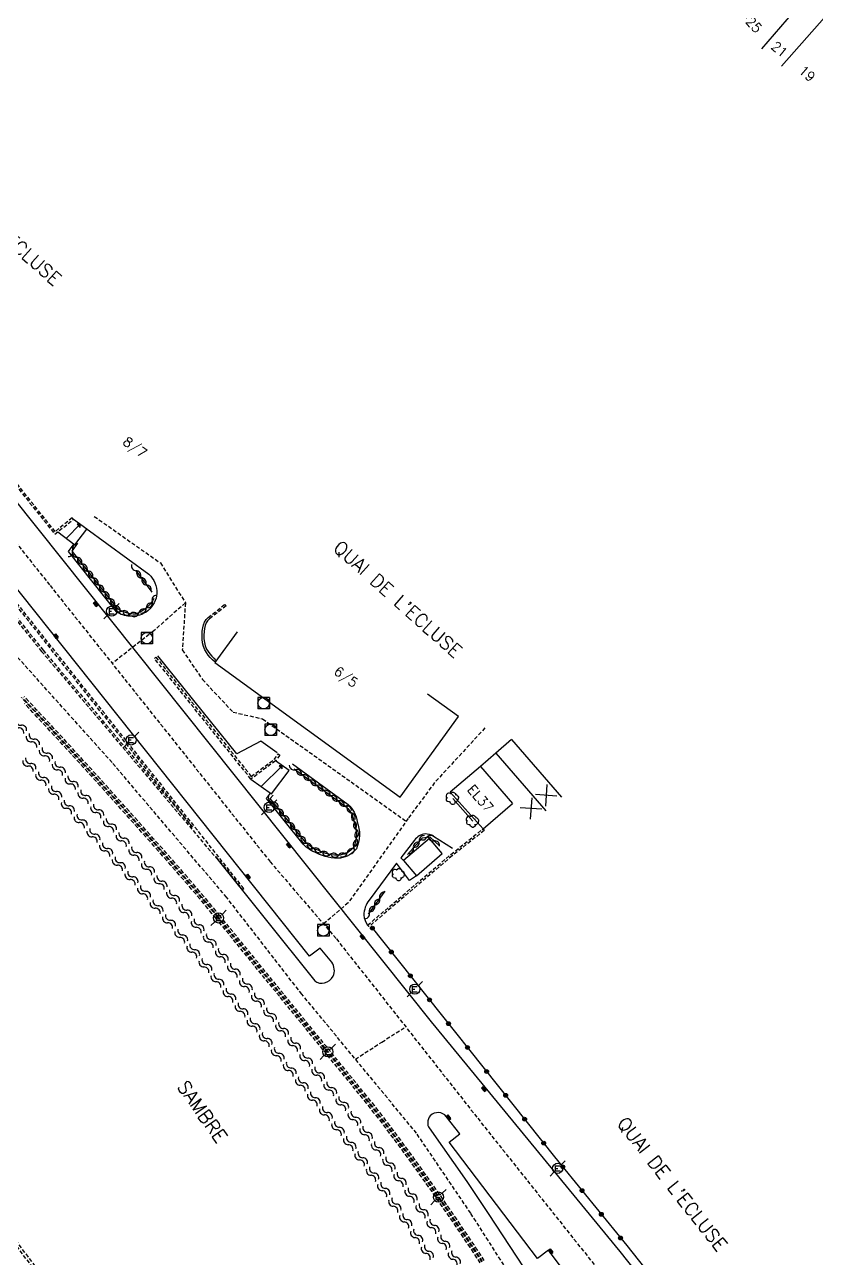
# Model space of a CAD drawing. Header units: millimetres. Extents: x 183999 to 185000, y 128000 to 129001.
# Drawn here: x 184315.8 to 184419.5, y 128696.5 to 128858.1 of the extents above; entities that cross this region are included whole.
import ezdxf
from ezdxf.enums import TextEntityAlignment as Align

# ---------------------------------------------------------------- set-up
doc = ezdxf.new("R2010")
doc.units = ezdxf.units.MM
doc.linetypes.add('DASHED', pattern=[0.75, 0.5, -0.25])
doc.layers.get('0').update_dxf_attribs({"linetype": 'CONTINUOUS'})
for name, color, linetype in [('W0001', 6, 'DASHED'), ('W0008', 7, 'CONTINUOUS'), ('W0100', 7, 'CONTINUOUS'), ('W0112', 1, 'DASHED'), ('W0300', 7, 'CONTINUOUS'), ('W0302', 3, 'CONTINUOUS'), ('W0310', 3, 'CONTINUOUS'), ('W0322', 7, 'CONTINUOUS'), ('W0400', 7, 'CONTINUOUS'), ('W0420', 7, 'CONTINUOUS'), ('W0471', 7, 'CONTINUOUS'), ('W0500', 5, 'DASHED'), ('W0984', 7, 'CONTINUOUS'), ('W0989', 7, 'CONTINUOUS'), ('W0991', 7, 'CONTINUOUS'), ('W1102', 7, 'CONTINUOUS')]:
    doc.layers.add(name, color=color, linetype=linetype)
doc.styles.get("Standard").update_dxf_attribs({"font": 'romans.shx', "width": 0.85})

# ---------------------------------------------------------------- blocks, each defined once
blk = doc.blocks.new('T300')
for p, q in [((-0.8, 0.51), (-0.86, 0.34)), ((-0.86, 0.34), (-0.86, 0.17)), ((-0.86, 0.17), (-0.74, 0.06)), ((-0.69, 0.63), (-0.8, 0.51)), ((-0.8, -0.06), (-0.74, 0.06)), ((-0.74, 0.06), (-0.69, 0.11)), ((-0.57, 0.69), (-0.69, 0.63)), ((-0.46, 0.69), (-0.57, 0.69)), ((-0.29, 0.63), (-0.46, 0.69)), ((-0.29, 0.63), (-0.17, 0.74)), ((-0.23, 0.57), (-0.29, 0.63)), ((-0.17, 0.74), (-0.06, 0.8)), ((-0.06, 0.8), (0.06, 0.8)), ((0.06, 0.8), (0.23, 0.74)), ((0.23, 0.74), (0.34, 0.63)), ((0.34, 0.63), (0.4, 0.51)), ((0.46, 0.46), (0.34, 0.46)), ((0.4, 0.51), (0.4, 0.46)), ((0.57, 0.4), (0.46, 0.46)), ((0.57, 0.4), (0.69, 0.29)), ((0.69, 0.29), (0.74, 0.17)), ((0.74, 0.06), (0.69, -0.17)), ((0.74, 0.17), (0.74, 0.06)), ((-0.8, -0.17), (-0.8, -0.06)), ((-0.8, -0.23), (-0.8, -0.17)), ((-0.74, -0.34), (-0.8, -0.23)), ((-0.69, -0.4), (-0.74, -0.34)), ((-0.51, -0.46), (-0.69, -0.4)), ((-0.4, -0.46), (-0.51, -0.46)), ((-0.4, -0.46), (-0.34, -0.46)), ((-0.34, -0.46), (-0.34, -0.4)), ((-0.34, -0.51), (-0.34, -0.46)), ((-0.29, -0.63), (-0.34, -0.51)), ((-0.17, -0.74), (-0.29, -0.63)), ((-0.06, -0.8), (-0.17, -0.74)), ((0.06, -0.8), (-0.06, -0.8)), ((0.17, -0.74), (0.06, -0.8)), ((0.23, -0.69), (0.17, -0.74)), ((0.29, -0.46), (0.23, -0.46)), ((0.29, -0.63), (0.23, -0.69)), ((0.46, -0.4), (0.29, -0.46)), ((0.34, -0.51), (0.29, -0.63)), ((0.34, -0.51), (0.34, -0.46)), ((0.57, -0.34), (0.46, -0.4)), ((0.63, -0.29), (0.57, -0.34)), ((0.69, -0.17), (0.63, -0.29))]:
    blk.add_line(p, q)
blk = doc.blocks.new('T400')
for p, q in [((-0.15, 0.3), (0.15, 0.3)), ((-0.15, -0.25), (-0.15, 0.3)), ((-0.15, 0.15), (0.15, 0.15)), ((-0.15, 0), (0.15, 0)), ((0.15, 0.3), (0.15, -0.25)), ((-0.15, -0.15), (0.15, -0.15)), ((-0.15, -0.25), (-0.15, -0.3)), ((-0.15, -0.3), (0.15, -0.3)), ((0.15, -0.3), (0.15, -0.25))]:
    blk.add_line(p, q)
blk = doc.blocks.new('T471')
for p, q in [((-0.333334, 0.333334), (-0.333334, -0.333334)), ((-0.333334, 0.333334), (0.333334, 0.333334)), ((-0.333334, 0), (0, 0)), ((0.500001, 0.500001), (1.000002, 1.000002)), ((-0.500001, -0.500001), (-1.000002, -1.000002)), ((-0.333334, -0.333334), (0.333334, -0.333334))]:
    blk.add_line(p, q)
blk.add_ellipse((0, 0), major_axis=(0.471405, 0.471405), ratio=1, start_param=5.4977871438, end_param=11.780972451)
blk = doc.blocks.new('T420')
for p, q in [((0.75, 0.75), (-0.75, 0.75)), ((-0.75, 0.75), (-0.75, -0.75)), ((0.75, 0.75), (0.75, -0.75)), ((0.75, -0.75), (-0.75, -0.75))]:
    blk.add_line(p, q)
blk.add_ellipse((0, 0), major_axis=(-0.53, 0.53), ratio=1, start_param=3.926991, end_param=10.210176)
blk = doc.blocks.new('t310o')
at = {"color": 0, "linetype": 'Continuous'}
for centre, start, end in [((-0.5, 0.38), 216.8699, 323.1304), ((0.5, -0.37), 36.8699, 143.1303)]:
    blk.add_arc(centre, 0.625, start, end, dxfattribs=at)
blk = doc.blocks.new('t322o')
at = {"color": 0, "linetype": 'Continuous'}
for radius in [0.25, 0.15]:
    blk.add_circle((0, 0), radius, dxfattribs=at)
blk = doc.blocks.new('t991o')
at = {"color": 0, "linetype": 'Continuous'}
for p, q in [((-1, 1), (1, -1)), ((-1, -1), (1, 1))]:
    blk.add_line(p, q, dxfattribs=at)
blk = doc.blocks.new('t500o')
at = {"color": 0, "linetype": 'Continuous'}
for centre, start, end in [((-0.5, 0.625), 216.8699, 323.1301), ((0.5, -0.125), 36.8699, 143.1301), ((0.5, -0.625), 36.8699, 143.1301), ((-0.5, 0.125), 216.8699, 323.1301)]:
    blk.add_arc(centre, 0.625, start, end, dxfattribs=at)

msp = doc.modelspace()

# ---------------------------------------------------------------- linework, layer by layer
at = {"layer": 'W0001'}
for points in [[(184235.94, 128859.93), (184245, 128854.8), (184258.01, 128845.92), (184268.85, 128838.56), (184276.21, 128831.84), (184284.45, 128824.04), (184291.39, 128817.76), (184297.67, 128811.04), (184305.69, 128801.51), (184319.13, 128784.62), (184347.96, 128748.44), (184356.64, 128738.34), (184375.15, 128714.84), (184400.56, 128682.94), (184420.78, 128656.94), (184439.09, 128633.04), (184452.79, 128609.54), (184469.1, 128582.44), (184483.21, 128559.94), (184486.48, 128554.71)], [(184391.01, 128675.86), (184385.61, 128684.92), (184380.99, 128691.84), (184374.24, 128702.41), (184367.14, 128712.88), (184352.12, 128731.08), (184342.26, 128743.78), (184327.25, 128761.44), (184307.8, 128783.1), (184294.21, 128797.84), (184284.71, 128807.52), (184274.4, 128816.3), (184260.55, 128827.22), (184249.27, 128835.39), (184238.16, 128843.11), (184230.86, 128847.36)], [(184324.93, 128793.66), (184333.6, 128787.57), (184336.86, 128782.34), (184336.46, 128776.17), (184339.1, 128772.3), (184343.11, 128768.03), (184346.98, 128767.15), (184365.79, 128753.75)], [(184336.86, 128782.34), (184332.72, 128778.68), (184327.27, 128774.4)], [(184376.11, 128765.96), (184369.51, 128758.8), (184366.05, 128754.12), (184358.18, 128743.06), (184354.96, 128740.3)], [(184359.13, 128722.59), (184362.59, 128724.82), (184365.72, 128726.82)]]:
    msp.add_lwpolyline(points, dxfattribs=at)
msp.add_lwpolyline([(184304.71, 128699.7, -0.005234), (184316.16, 128684.35), (184326.82, 128668.89, -0.027742), (184334.09, 128657.07), (184343.25, 128641.82), (184351.46, 128628.02), (184358.72, 128615.82), (184364.44, 128606.18), (184378.15, 128583.22), (184386.49, 128569.15), (184400.8, 128544.98, -0.110427), (184408.38, 128521.72, -0.049757), (184408.36, 128516.23, 1.338155)], format="xyb", dxfattribs=at)
at = {"layer": 'W0008', "flags": 128}
for points in [[(184277.12, 128860.81), (184271.49, 128848.46, 0.0985), (184271.27, 128843.26, 0.087), (184275.27, 128837.43), (184279.88, 128833.52, -0.0004), (184284.32, 128829.41, -0.014), (184294.47, 128819.61, -0.0174), (184302.53, 128810.59, -0.0041), (184307.66, 128804.33), (184369.07, 128727.46), (184393.76, 128697.41), (184395.97, 128694.64), (184425.19, 128657.15)], [(184340.79, 128749.06), (184353.8, 128732.84, 0.2807), (184355.1, 128732.6, 0.2195), (184356.21, 128733.43, 0.2705), (184356.03, 128735.27), (184354.53, 128737.14), (184353.11, 128736.06), (184319.18, 128778.68), (184303.43, 128798.43, 0.0121), (184295.06, 128808.58, 0.0264), (184266.25, 128835.72), (184258.37, 128841.52, 0.0062), (184248.52, 128848.28, 0.0171), (184238.42, 128854.53), (184234.29, 128856.88)], [(184323.82, 128792.14), (184332.08, 128786.11, -0.201514), (184333.13, 128783.58, -0.420254), (184329.55, 128780.6, -0.142), (184327.85, 128781.16), (184321.56, 128789.07), (184322.29, 128790.06)], [(184350.88, 128761.28), (184358.19, 128755.95, -0.1774), (184359.36, 128753.66, -0.201), (184359.26, 128750.15, -0.1966), (184357.19, 128748.92, -0.1445), (184354.07, 128749.58, -0.1205), (184352.3, 128750.73), (184347.48, 128756.72), (184348.03, 128757.41)], [(184371.87, 128750.18), (184369.35, 128751.76, 0.1491), (184368.27, 128752.09, 0.2089), (184366.89, 128751.26), (184365.1, 128748.94), (184365.44, 128748.6)], [(184367.14, 128746.61), (184366.24, 128746), (184364.52, 128748.23), (184360.93, 128743.42, 0.1484), (184360.22, 128741.45, 0.1008), (184360.74, 128740.13)]]:
    msp.add_lwpolyline(points, format="xyb", dxfattribs=at)
msp.add_lwpolyline([(184348.9, 128762.72), (184346.75, 128764.24), (184343.62, 128762.57), (184333.26, 128775.4)], dxfattribs=at)
msp.add_lwpolyline([(184383.05, 128692.47, 0.1329), (184384.5, 128691.64, 0.2414), (184386.14, 128692.28, 0.1622), (184386.36, 128695.01), (184384.43, 128697.56), (184383, 128696.47), (184371.4, 128711.72), (184372.81, 128712.82), (184371.04, 128715.09, 0.2131), (184370.04, 128715.58, 0.2193), (184368.94, 128715.17, 0.1734), (184368.61, 128714.28, 0.1657), (184368.78, 128713.57), (184373.74, 128706.58), (184376.54, 128702.38)], format="xyb", close=True, dxfattribs=at)
at = {"layer": 'W0100', "flags": 128}
for points in [[(184320.16, 128791.65), (184322.39, 128789.96), (184323.94, 128791.99), (184322.2, 128793.28)], [(184379.6, 128764.46), (184377.52, 128762.67), (184375.54, 128760.93), (184371.55, 128757.55), (184375.85, 128752.74), (184379.72, 128756.08)], [(184345.45, 128759.26), (184348.16, 128757.32), (184350.45, 128760.37), (184348.67, 128761.66)]]:
    msp.add_lwpolyline(points, dxfattribs=at)
at = {"layer": 'W0100'}
for points in [[(184321.28, 128790.8), (184323.07, 128792.63), (184322.67, 128792.63), (184323.07, 128792.23), (184323.07, 128792.63)], [(184343.66, 128778.56), (184340.72, 128774.51), (184364.99, 128756.89), (184372.63, 128767.47), (184368.57, 128770.39)], [(184346.8, 128758.29), (184349.56, 128761.02), (184349.16, 128761.02), (184349.55, 128760.62), (184349.56, 128761.02)]]:
    msp.add_lwpolyline(points, dxfattribs=at)
msp.add_lwpolyline([(184370.51, 128749.51), (184368.82, 128751.5), (184365.44, 128748.6), (184367.14, 128746.61)], close=True, dxfattribs=at)
at = {"layer": 'W0112'}
for points in [[(184306.63, 128807.76), (184319.76, 128791.33), (184322.2, 128793.28), (184322.04, 128793.47), (184319.8, 128791.68), (184306.83, 128807.91)], [(184300.5, 128798.14), (184318.22, 128776.15), (184337.81, 128752.96), (184302.08, 128797.89)], [(184300.31, 128797.98), (184318.02, 128775.99), (184340.79, 128749.06), (184340.87, 128749.12), (184344.31, 128744.8), (184344.5, 128744.95), (184302.27, 128798.04)], [(184340.75, 128774.56), (184340.41, 128774.9), (184340.12, 128775.2), (184339.86, 128775.51), (184339.62, 128775.83), (184339.42, 128776.17), (184339.23, 128776.62), (184339.11, 128777.1), (184339.05, 128777.6), (184339.04, 128778.11), (184339.08, 128778.64), (184339.14, 128779.05), (184339.23, 128779.45), (184339.37, 128779.82), (184339.57, 128780.15), (184339.83, 128780.42), (184342.04, 128782.14), (184342.2, 128781.95), (184340, 128780.23), (184339.77, 128779.99), (184339.6, 128779.71), (184339.47, 128779.37), (184339.38, 128779), (184339.33, 128778.61), (184339.29, 128778.11), (184339.3, 128777.61), (184339.36, 128777.14), (184339.47, 128776.7), (184339.64, 128776.29), (184339.83, 128775.97), (184340.05, 128775.67), (184340.31, 128775.37), (184340.59, 128775.08), (184340.9, 128774.77)], [(184375.7, 128696.04), (184375.25, 128696.72), (184374.81, 128697.4), (184374.36, 128698.07), (184373.91, 128698.75), (184373.46, 128699.42), (184373, 128700.09), (184372.55, 128700.77), (184372.09, 128701.44), (184371.63, 128702.11), (184371.18, 128702.78), (184370.73, 128703.43), (184370.28, 128704.08), (184369.83, 128704.73), (184369.37, 128705.37), (184368.92, 128706.02), (184368.46, 128706.67), (184368.01, 128707.31), (184367.55, 128707.96), (184367.09, 128708.6), (184366.62, 128709.24), (184366.16, 128709.88), (184365.69, 128710.52), (184365.23, 128711.16), (184364.76, 128711.79), (184364.29, 128712.43), (184363.81, 128713.06), (184363.32, 128713.72), (184362.82, 128714.38), (184362.31, 128715.03), (184361.81, 128715.69), (184361.3, 128716.34), (184360.78, 128716.98), (184360.27, 128717.62), (184341.05, 128741.2), (184340.53, 128741.84), (184340, 128742.48), (184339.47, 128743.11), (184338.94, 128743.75), (184338.41, 128744.38), (184337.87, 128745.01), (184337.33, 128745.64), (184336.79, 128746.27), (184336.25, 128746.89), (184335.7, 128747.52), (184335.16, 128748.14), (184334.61, 128748.76), (184334.06, 128749.39), (184333.52, 128750.01), (184332.97, 128750.63), (184332.42, 128751.24), (184331.87, 128751.86), (184331.32, 128752.48), (184330.78, 128753.09), (184330.23, 128753.7), (184329.69, 128754.3), (184329.15, 128754.91), (184328.61, 128755.52), (184328.07, 128756.12), (184327.52, 128756.73), (184326.98, 128757.33), (184326.43, 128757.94), (184325.89, 128758.54), (184325.35, 128759.15), (184324.8, 128759.75), (184324.25, 128760.36), (184323.71, 128760.96), (184323.16, 128761.56), (184322.61, 128762.16), (184322.06, 128762.76), (184321.51, 128763.36), (184320.96, 128763.96), (184320.41, 128764.56), (184319.86, 128765.16), (184319.31, 128765.76), (184318.75, 128766.35), (184318.2, 128766.95), (184317.64, 128767.54), (184317.08, 128768.14), (184316.52, 128768.74), (184315.96, 128769.33), (184315.39, 128769.93)], [(184375.8, 128696.09), (184375.36, 128696.76), (184374.91, 128697.44), (184374.46, 128698.11), (184374.01, 128698.79), (184373.56, 128699.46), (184373.11, 128700.13), (184372.65, 128700.8), (184372.2, 128701.47), (184371.74, 128702.14), (184371.28, 128702.81), (184370.83, 128703.46), (184370.38, 128704.11), (184369.93, 128704.76), (184369.48, 128705.4), (184369.03, 128706.05), (184368.57, 128706.7), (184368.12, 128707.34), (184367.66, 128707.98), (184367.2, 128708.62), (184366.74, 128709.26), (184366.27, 128709.9), (184365.81, 128710.54), (184365.34, 128711.18), (184364.87, 128711.81), (184364.4, 128712.45), (184363.93, 128713.08), (184363.44, 128713.74), (184362.94, 128714.39), (184362.44, 128715.05), (184361.93, 128715.7), (184361.43, 128716.34), (184360.91, 128716.99), (184360.4, 128717.63), (184341.19, 128741.2), (184340.66, 128741.84), (184340.14, 128742.48), (184339.61, 128743.11), (184339.08, 128743.74), (184338.54, 128744.37), (184338.01, 128745), (184337.47, 128745.63), (184336.93, 128746.26), (184336.39, 128746.88), (184335.84, 128747.51), (184335.3, 128748.13), (184334.75, 128748.75), (184334.21, 128749.37), (184333.66, 128749.99), (184333.11, 128750.61), (184332.56, 128751.23), (184332.01, 128751.85), (184331.46, 128752.47), (184330.92, 128753.07), (184330.38, 128753.68), (184329.84, 128754.29), (184329.3, 128754.89), (184328.75, 128755.5), (184328.21, 128756.11), (184327.67, 128756.71), (184327.12, 128757.32), (184326.58, 128757.92), (184326.04, 128758.53), (184325.49, 128759.13), (184324.95, 128759.73), (184324.4, 128760.34), (184323.86, 128760.94), (184323.31, 128761.54), (184322.76, 128762.14), (184322.21, 128762.74), (184321.66, 128763.34), (184321.11, 128763.94), (184320.56, 128764.54), (184320.01, 128765.14), (184319.46, 128765.73), (184318.91, 128766.33), (184318.35, 128766.92), (184317.8, 128767.52), (184317.24, 128768.12), (184316.67, 128768.71), (184316.11, 128769.31), (184315.55, 128769.9)], [(184376.01, 128696.22), (184375.56, 128696.9), (184375.12, 128697.58), (184374.67, 128698.25), (184374.22, 128698.93), (184373.77, 128699.6), (184373.31, 128700.27), (184372.86, 128700.94), (184372.4, 128701.61), (184371.95, 128702.28), (184371.49, 128702.95), (184371.04, 128703.6), (184370.59, 128704.25), (184370.14, 128704.9), (184369.69, 128705.55), (184369.23, 128706.19), (184368.78, 128706.84), (184368.32, 128707.48), (184367.86, 128708.13), (184367.4, 128708.77), (184366.94, 128709.41), (184366.48, 128710.05), (184366.01, 128710.69), (184365.54, 128711.33), (184365.07, 128711.96), (184364.6, 128712.6), (184364.13, 128713.23), (184363.64, 128713.89), (184363.14, 128714.54), (184362.64, 128715.2), (184362.13, 128715.85), (184361.62, 128716.5), (184361.11, 128717.14), (184360.59, 128717.78), (184341.38, 128741.36), (184340.86, 128742), (184340.33, 128742.64), (184339.8, 128743.27), (184339.27, 128743.9), (184338.73, 128744.54), (184338.2, 128745.17), (184337.66, 128745.79), (184337.12, 128746.42), (184336.58, 128747.05), (184336.03, 128747.67), (184335.49, 128748.29), (184334.94, 128748.92), (184334.39, 128749.54), (184333.85, 128750.16), (184333.3, 128750.78), (184332.75, 128751.39), (184332.2, 128752.01), (184331.65, 128752.63), (184331.11, 128753.24), (184330.57, 128753.85), (184330.02, 128754.45), (184329.48, 128755.06), (184328.94, 128755.67), (184328.4, 128756.27), (184327.85, 128756.88), (184327.31, 128757.48), (184326.77, 128758.09), (184326.22, 128758.69), (184325.68, 128759.3), (184325.13, 128759.9), (184324.59, 128760.5), (184324.04, 128761.11), (184323.49, 128761.71), (184322.95, 128762.31), (184322.4, 128762.91), (184321.85, 128763.51), (184321.3, 128764.11), (184320.75, 128764.71), (184320.19, 128765.31), (184319.64, 128765.9), (184319.09, 128766.5), (184318.53, 128767.09), (184317.98, 128767.69), (184317.42, 128768.29), (184316.86, 128768.88), (184316.29, 128769.48), (184315.73, 128770.07)], [(184375.49, 128695.91), (184375.05, 128696.58), (184374.6, 128697.26), (184374.15, 128697.94), (184373.7, 128698.61), (184373.25, 128699.28), (184372.8, 128699.95), (184372.34, 128700.63), (184371.89, 128701.3), (184371.43, 128701.97), (184370.97, 128702.63), (184370.52, 128703.28), (184370.07, 128703.93), (184369.62, 128704.58), (184369.17, 128705.23), (184368.71, 128705.88), (184368.26, 128706.52), (184367.8, 128707.17), (184367.34, 128707.81), (184366.88, 128708.45), (184366.42, 128709.09), (184365.96, 128709.73), (184365.49, 128710.37), (184365.03, 128711.01), (184364.56, 128711.64), (184364.09, 128712.28), (184363.61, 128712.91), (184363.12, 128713.57), (184362.62, 128714.23), (184362.12, 128714.88), (184361.61, 128715.53), (184361.1, 128716.18), (184360.59, 128716.83), (184360.07, 128717.47), (184340.86, 128741.04), (184340.34, 128741.68), (184339.81, 128742.32), (184339.28, 128742.95), (184338.75, 128743.59), (184338.21, 128744.22), (184337.68, 128744.85), (184337.14, 128745.48), (184336.6, 128746.1), (184336.06, 128746.73), (184335.51, 128747.35), (184334.97, 128747.98), (184334.42, 128748.6), (184333.88, 128749.22), (184333.33, 128749.84), (184332.78, 128750.46), (184332.23, 128751.08), (184331.68, 128751.7), (184331.13, 128752.31), (184330.59, 128752.92), (184330.05, 128753.53), (184329.51, 128754.14), (184328.96, 128754.74), (184328.42, 128755.35), (184327.88, 128755.96), (184327.34, 128756.56), (184326.79, 128757.17), (184326.25, 128757.77), (184325.7, 128758.38), (184325.16, 128758.98), (184324.61, 128759.58), (184324.07, 128760.19), (184323.52, 128760.79), (184322.98, 128761.39), (184322.43, 128761.99), (184321.88, 128762.59), (184321.33, 128763.19), (184320.78, 128763.79), (184320.23, 128764.39), (184319.68, 128764.99), (184319.12, 128765.59), (184318.57, 128766.18), (184318.02, 128766.78), (184317.46, 128767.37), (184316.9, 128767.97), (184316.34, 128768.57), (184315.78, 128769.16)]]:
    msp.add_lwpolyline(points, dxfattribs=at)
for points in [[(184349.22, 128762.4), (184348.67, 128761.66), (184345.45, 128759.26), (184332.8, 128775.07), (184333, 128775.23), (184345.49, 128759.61), (184348.49, 128761.84), (184349.02, 128762.55)], [(184376, 128752.54), (184371.8, 128749.21), (184360.91, 128739.94), (184360.74, 128740.13), (184371.64, 128749.4), (184375.85, 128752.74)]]:
    msp.add_lwpolyline(points, close=True, dxfattribs=at)
msp.add_lwpolyline([(184311.09, 128703.47, -0.039122), (184362.46, 128625.68), (184370.97, 128611.39), (184378.2, 128599.24), (184385.51, 128586.99), (184393.16, 128574.2), (184412.22, 128542.25), (184410.39, 128541.13), (184416.03, 128532.14), (184412.76, 128530.09), (184412.78, 128530.1), (184412.44, 128530.6), (184415.19, 128532.34), (184409.58, 128541.29), (184410.09, 128541.6), (184410.18, 128541.46), (184411.68, 128542.38), (184392.81, 128573.99), (184385.16, 128586.79), (184377.86, 128599.04), (184370.62, 128611.18), (184362.11, 128625.48, 0.038763), (184310.79, 128703.27)], format="xyb", dxfattribs=at)
at = {"layer": 'W0302', "flags": 128}
msp.add_lwpolyline([(184371.88, 128756.73), (184374.52, 128753.73)], dxfattribs=at)
at = {"layer": 'W0310', "flags": 128}
for points in [[(184332.75, 128782.9, -0.1801), (184330.34, 128780.86, -0.134), (184328.07, 128781.51), (184322.03, 128789.12), (184322.76, 128790.17)], [(184351.12, 128760.6), (184357.93, 128755.64, -0.179424), (184358.97, 128753.56, -0.201264), (184358.91, 128750.35, -0.191267), (184357.14, 128749.32, -0.145385), (184354.24, 128749.94, -0.121535), (184352.6, 128751), (184347.99, 128756.72), (184348.34, 128757.15)]]:
    msp.add_lwpolyline(points, format="xyb", dxfattribs=at)
for points in [[(184330.37, 128786.6), (184332.45, 128783.76)], [(184370.15, 128750.5), (184368.91, 128751.64), (184367.89, 128751.54), (184365.96, 128749.39)], [(184363, 128744.59), (184360.8, 128741.56)]]:
    msp.add_lwpolyline(points, dxfattribs=at)
at = {"layer": 'W0322', "flags": 128}
msp.add_lwpolyline([(184361.16, 128739.99), (184385.23, 128709.79), (184394.68, 128698.16), (184443.4, 128636.6), (184447.53, 128635.77)], dxfattribs=at)
at = {"layer": 'W1102'}
for p, q in [((184418.86, 128862.46), (184412.34, 128854.88)), ((184414.94, 128852.64), (184421.58, 128860.12)), ((184379.6, 128764.46), (184386.14, 128756.89)), ((184377.52, 128762.67), (184384.06, 128755.1)), ((184375.54, 128760.93), (184379.72, 128756.08))]:
    msp.add_line(p, q, dxfattribs=at)

# ---------------------------------------------------------------- block references
at = {"layer": 'W0300'}
for p in [(184371.88, 128756.73), (184374.52, 128753.73), (184364.8, 128746.74)]:
    msp.add_blockref('T300', p, dxfattribs=at)
at = {"layer": 'W0310'}
for p, rotation in [((184322.1, 128789.22), 55.15018713116623), ((184322.67, 128788.31), 128.441643560623), ((184323.38, 128787.41), 128.441643560623), ((184324.1, 128786.5), 128.441643560623), ((184330.41, 128786.55), 306.1869399712982), ((184324.82, 128785.6), 128.441643560623), ((184325.54, 128784.69), 128.441643560623), ((184331.09, 128785.62), 306.1869399712982), ((184331.77, 128784.69), 306.1869399712982), ((184326.26, 128783.79), 128.441643560623), ((184326.97, 128782.88), 128.441643560623), ((184327.69, 128781.98), 128.441643560623), ((184331.74, 128781.67), 220.4276037510923), ((184332.51, 128782.52), 235.0323426908678), ((184328.56, 128781.25), 155.7973198379428), ((184329.66, 128780.92), 170.5578072980666), ((184330.77, 128781.04), 205.8228648113168), ((184351.28, 128760.48), 323.9188995577389), ((184352.22, 128759.8), 323.9188995577389), ((184353.15, 128759.12), 323.9188995577389), ((184354.08, 128758.44), 323.9188995577389), ((184355.02, 128757.76), 323.9188995577389), ((184355.95, 128757.08), 323.9188995577389), ((184348.37, 128756.25), 128.8656194587765), ((184349.09, 128755.35), 128.8656194587765), ((184356.88, 128756.4), 323.9188995577389), ((184357.82, 128755.72), 323.9188995577389), ((184349.82, 128754.45), 128.8656194587765), ((184350.54, 128753.55), 128.8656194587765), ((184358.56, 128754.85), 299.5433260916695), ((184358.94, 128753.76), 279.7560432346325), ((184351.27, 128752.65), 128.8656194587765), ((184359.22, 128752.65), 278.577085408977), ((184351.99, 128751.75), 128.8656194587765), ((184352.73, 128750.87), 135.921623985937), ((184358.93, 128750.38), 246.6353154437525), ((184359.23, 128751.49), 262.6062004263648), ((184367.5, 128751.11), 228.2686073957083), ((184368.46, 128751.6), 185.64266333321), ((184369.43, 128751.17), 137.2069444464572), ((184353.66, 128750.19), 152.214007111947), ((184354.71, 128749.71), 157.112463419584), ((184355.82, 128749.39), 169.799379364606), ((184358.06, 128749.63), 208.81094148001), ((184366.73, 128750.25), 228.2686073957083), ((184356.97, 128749.31), 182.486295309628), ((184361.64, 128742.72), 233.8660170580364), ((184362.32, 128743.65), 233.8660170580364), ((184360.96, 128741.79), 233.8660170580364)]:
    msp.add_blockref('t310o', p, dxfattribs=dict(at, rotation=rotation))
at = {"layer": 'W0322'}
for p, rotation in [((184361.36, 128739.74), 308.5584217571317), ((184363.85, 128736.61), 308.5584217571317), ((184366.34, 128733.49), 308.5584217571317), ((184368.84, 128730.36), 308.5584217571317), ((184371.33, 128727.23), 308.5584217571317), ((184373.82, 128724.1), 308.5584217571317), ((184376.32, 128720.97), 308.5584217571317), ((184378.81, 128717.85), 308.5584217571317), ((184381.3, 128714.72), 308.5584217571317), ((184383.8, 128711.59), 308.5584217571317), ((184386.3, 128708.47), 309.0902022611502), ((184388.82, 128705.37), 309.0902022611502), ((184391.35, 128702.26), 309.0902022611502), ((184393.87, 128699.16), 309.0902022611502)]:
    msp.add_blockref('t322o', p, dxfattribs=dict(at, rotation=rotation))
at = {"layer": 'W0400'}
for p, rotation in [((184325.11, 128782.18), 35.98007151978072), ((184319.91, 128777.95), 36.07324764473411), ((184350.42, 128750.58), 38.4920562496772), ((184345.06, 128746.46), 37.79149547741575), ((184360.05, 128738.57), 219.569499828812), ((184375.95, 128718.66), 41.88091189699242), ((184371.32, 128714.94), 37.15661613635451), ((184384.71, 128697.41), 36.14478307643307)]:
    msp.add_blockref('T400', p, dxfattribs=dict(at, rotation=rotation))
at = {"layer": 'W0420'}
for p in [(184331.82, 128777.71), (184347.12, 128769.2), (184348.03, 128765.71), (184354.93, 128739.45)]:
    msp.add_blockref('T420', p, dxfattribs=at)
at = {"layer": 'W0471'}
for p in [(184327.2, 128781.26), (184329.75, 128764.39), (184347.84, 128755.56), (184341.21, 128741.08), (184366.91, 128731.75), (184355.52, 128723.54), (184385.63, 128708.28), (184370.01, 128704.52)]:
    msp.add_blockref('T471', p, dxfattribs=at)
at = {"layer": 'W0500'}
for p, rotation in [((184315.19, 128766.14), 133.1660935028634), ((184316.89, 128764.31), 132.8829587123182), ((184318.59, 128762.48), 132.6285700472514), ((184316.42, 128761.14), 132.7081955060139), ((184320.28, 128760.64), 132.4091980149989), ((184318.11, 128759.3), 132.4741025984799), ((184321.96, 128758.79), 132.2149411311437), ((184319.8, 128757.46), 132.2646869408532), ((184323.64, 128756.93), 132.0353764779995), ((184321.47, 128755.6), 132.0353764752461), ((184325.31, 128755.07), 131.9008346421776), ((184323.15, 128753.74), 131.9008346424783), ((184324.82, 128751.88), 131.7961365335353), ((184326.98, 128753.21), 131.7961365331696), ((184328.64, 128751.35), 131.7165859620089), ((184326.48, 128750.02), 131.7165859639308), ((184330.31, 128749.48), 131.6496375325999), ((184328.14, 128748.15), 131.6496375355712), ((184331.96, 128747.61), 131.4679467187977), ((184329.8, 128746.28), 131.4679467210833), ((184333.61, 128745.73), 131.1781085474409), ((184331.45, 128744.4), 131.1781085459104), ((184335.25, 128743.84), 130.5885253596969), ((184333.09, 128742.52), 130.7560096953825), ((184334.72, 128740.61), 130.2152123553118), ((184336.87, 128741.94), 130.0086241341591), ((184338.47, 128740.01), 129.3054859921599), ((184336.32, 128738.69), 129.5520084496014), ((184340.05, 128738.08), 129.1776395778217), ((184337.9, 128736.76), 129.1776395778062), ((184341.63, 128736.14), 129.1776395778217), ((184339.48, 128734.82), 129.1776395778062), ((184343.21, 128734.2), 129.1776395778217), ((184341.06, 128732.88), 129.1776395778062), ((184342.64, 128730.95), 129.1776395778062), ((184344.79, 128732.26), 129.1776395778217), ((184346.37, 128730.33), 129.1776395778217), ((184344.22, 128729.01), 129.1776395778062), ((184347.95, 128728.39), 129.1776395778217), ((184345.8, 128727.07), 129.1776395778062), ((184349.53, 128726.45), 129.1776395778217), ((184347.38, 128725.13), 129.1776395778062), ((184351.11, 128724.51), 129.1776395778217), ((184348.96, 128723.19), 129.1776395778062), ((184350.53, 128721.26), 129.1776395778062), ((184352.69, 128722.57), 129.1776395778217), ((184354.26, 128720.64), 129.1776395778217), ((184352.11, 128719.32), 129.1776395778062), ((184355.84, 128718.7), 129.1776395778217), ((184353.69, 128717.38), 129.1776395778062), ((184357.42, 128716.76), 129.1776395778217), ((184355.27, 128715.44), 129.1776395778062), ((184359, 128714.82), 128.5132637208401), ((184356.85, 128713.5), 128.513263724717), ((184358.39, 128711.53), 127.4592652466278), ((184360.53, 128712.84), 127.4592652462119), ((184362.04, 128710.85), 126.7712594746357), ((184359.89, 128709.53), 126.771259472049), ((184363.52, 128708.83), 126.0865632184074), ((184361.38, 128707.52), 126.2475991689157), ((184364.99, 128706.81), 125.6236821025334), ((184362.85, 128705.5), 125.6236821011269), ((184364.3, 128703.46), 125.1928466326162), ((184366.43, 128704.77), 125.1928466326953), ((184367.87, 128702.72), 124.8024866715209), ((184365.73, 128701.42), 124.8024866735079), ((184369.29, 128700.67), 124.4546455286289), ((184367.15, 128699.36), 124.4546455281194), ((184370.69, 128698.6), 124.1037128877741), ((184368.56, 128697.29), 124.1037128830022), ((184372.09, 128696.52), 123.6096923426678)]:
    msp.add_blockref('t500o', p, dxfattribs=dict(at, rotation=rotation))
at = {"layer": 'W0991'}
for p, rotation in [((184384.12, 128757.13), 220.8319551064106), ((184382.14, 128755.41), 221.274999016534)]:
    msp.add_blockref('t991o', p, dxfattribs=dict(at, rotation=rotation))

# ---------------------------------------------------------------- texts
at = {"layer": 'W0500'}
msp.add_text('SAMBRE', height=1.75, rotation=305.2703, dxfattribs=at).set_placement((184339.07, 128715.7), align=Align.MIDDLE)
at = {"layer": 'W0984'}
msp.add_text('EL37', height=1.25, rotation=311.7665, dxfattribs=at).set_placement((184375.52, 128756.72), align=Align.MIDDLE)
at = {"layer": 'W0989'}
for rotation, p in [(318.1764, (184312.14, 128831.51)), (318.1764, (184364.63, 128782.76)), (308.174, (184400.56, 128706.17))]:
    msp.add_text("QUAI DE L'ECLUSE", height=1.75, rotation=rotation, dxfattribs=at).set_placement(p, align=Align.MIDDLE)
at = {"layer": 'W0991'}
for s, rotation, p in [('23-25', 313.0621, (184410.13, 128859.35)), ('21', 319.3081, (184414.68, 128854.84)), ('19', 318.3923, (184418.31, 128851.66)), ('8/7', 324.0768, (184330.21, 128802.66)), ('6/5', 324.0119, (184357.85, 128772.58))]:
    msp.add_text(s, height=1.25, rotation=rotation, dxfattribs=at).set_placement(p, align=Align.MIDDLE)

doc.saveas('drawing.dxf')
